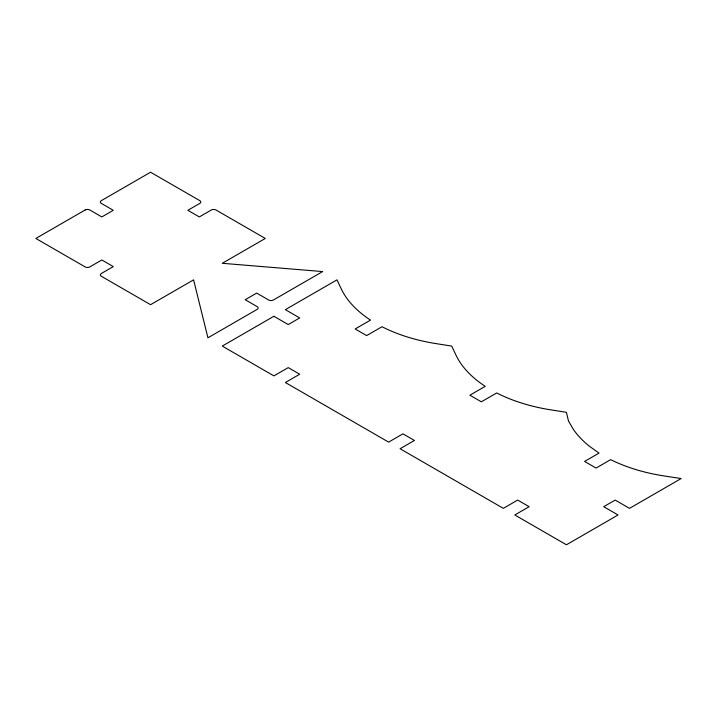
<?xml version="1.0" encoding="UTF-8"?>
<svg xmlns="http://www.w3.org/2000/svg" width="717" height="717" viewBox="0 0 717 717"><rect width="100%" height="100%" fill="white"/><g stroke="black" fill="none" stroke-linecap="round" stroke-linejoin="round"><path stroke-width="1.08" d="M85.081 210.027L35.85 238.456L85.081 266.876A3.379 1.954 0 0 0 89.867 266.876L101.814 259.975L113.286 266.599L101.339 273.5A3.379 1.954 0 0 0 101.339 276.26L150.57 304.689L193.59 279.845L207.93 337.806L257.161 309.377A3.379 1.954 0 0 0 257.161 306.616L245.214 299.715L256.686 293.092L268.633 299.993A3.379 1.954 0 0 0 273.419 299.993L322.65 271.573L222.27 263.291L265.29 238.456L216.059 210.027A3.379 1.954 0 0 0 211.273 210.027L199.326 216.928L187.854 210.305L199.801 203.404A3.379 1.954 0 0 0 199.801 200.643L150.57 172.223L101.339 200.643A3.379 1.954 0 0 0 101.339 203.404L113.286 210.305L101.814 216.928L89.867 210.027A3.379 1.954 0 0 0 85.081 210.027M273.894 316.278L222.27 346.078L273.894 375.887L288.234 367.606L299.706 374.229L285.366 382.511L388.614 442.12L402.954 433.839L414.426 440.462L400.086 448.743L503.334 508.353L517.674 500.072L529.146 506.695L514.806 514.976L566.43 544.777L618.054 514.976L603.714 506.695L615.186 500.072L629.526 508.353L681.15 478.544L663.333 475.828A135.199 78.054 0 0 1 610.642 459.642L596.069 468.058L584.597 461.434L599.018 453.108L589.15 446.055A138.91 80.196 0 0 1 573.546 429.662L568.5 421.076L566.43 412.32L550.808 409.855A135.199 78.054 0 0 1 496.711 392.961L481.349 401.825L469.877 395.201L485.239 386.338A135.199 78.054 0 0 1 455.976 355.103L451.71 346.087L436.088 343.622A135.199 78.054 0 0 1 381.991 326.728L366.629 335.592L355.157 328.969L370.519 320.105A135.199 78.054 0 0 1 341.256 288.87L336.99 279.845L285.366 309.654L299.706 317.936L288.234 324.559L273.894 316.278"/></g></svg>
